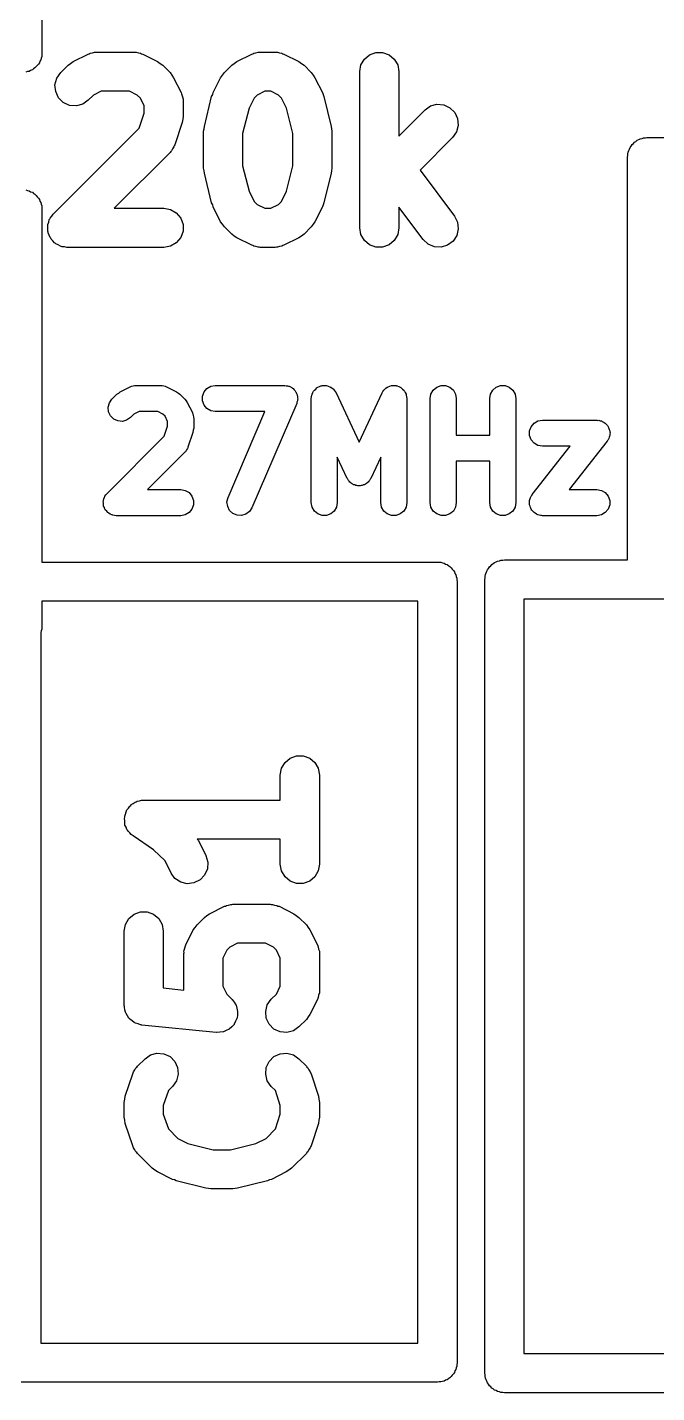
# Model space of a CAD drawing. Extents: x 10 to 287, y -200 to -10.
# Drawn here: x 185.92 to 188.34, y -65.74 to -60.5 of the extents above; entities that cross this region are included whole.
import ezdxf

# ---------------------------------------------------------------- set-up
doc = ezdxf.new("R2010")
doc.units = 0
doc.header["$MEASUREMENT"] = 0
doc.layers.add('BLACK', color=7, linetype='CONTINUOUS')

msp = doc.modelspace()

# ---------------------------------------------------------------- linework, layer by layer
at = {"layer": 'Black'}
for p, q in [((185.975, -57.4), (185.975, -60.6)), ((185.974, -60.613), (185.972, -60.6192)), ((185.975, -60.6), (185.974, -60.6065)), ((185.974, -60.6065), (185.974, -60.613)), ((186.095, -60.6329), (186.152, -60.6043)), ((186.152, -60.6043), (186.156, -60.6031)), ((186.156, -60.6031), (186.16, -60.601)), ((186.16, -60.601), (186.169, -60.5994)), ((186.169, -60.5994), (186.177, -60.5969)), ((186.177, -60.5969), (186.181, -60.5972)), ((186.181, -60.5972), (186.186, -60.5964)), ((186.186, -60.5964), (186.329, -60.5964)), ((186.329, -60.5964), (186.333, -60.5972)), ((186.333, -60.5972), (186.337, -60.5969)), ((186.337, -60.5969), (186.346, -60.5994)), ((186.346, -60.5994), (186.354, -60.601)), ((186.354, -60.601), (186.358, -60.6031)), ((186.358, -60.6031), (186.362, -60.6043)), ((186.362, -60.6043), (186.419, -60.6329)), ((186.724, -60.6329), (186.781, -60.6043)), ((186.781, -60.6043), (186.785, -60.6031)), ((186.785, -60.6031), (186.789, -60.601)), ((186.789, -60.601), (186.797, -60.5994)), ((186.797, -60.5994), (186.806, -60.5969)), ((186.806, -60.5969), (186.81, -60.5972)), ((186.81, -60.5972), (186.814, -60.5964)), ((186.814, -60.5964), (186.871, -60.5964)), ((186.871, -60.5964), (186.876, -60.5972)), ((186.876, -60.5972), (186.88, -60.5969)), ((186.88, -60.5969), (186.888, -60.5994)), ((186.888, -60.5994), (186.897, -60.601)), ((186.897, -60.601), (186.901, -60.6031)), ((186.901, -60.6031), (186.905, -60.6043)), ((186.905, -60.6043), (186.962, -60.6329)), ((187.214, -60.6232), (187.234, -60.6065)), ((187.234, -60.6065), (187.258, -60.5976)), ((187.258, -60.5976), (187.284, -60.5976)), ((187.284, -60.5976), (187.309, -60.6065)), ((187.309, -60.6065), (187.329, -60.6232)), ((185.938, -60.665), (185.931, -60.6672)), ((185.943, -60.6607), (185.938, -60.665)), ((185.948, -60.6575), (185.943, -60.6607)), ((185.952, -60.6524), (185.948, -60.6575)), ((185.957, -60.6482), (185.952, -60.6524)), ((185.961, -60.6425), (185.957, -60.6482)), ((185.965, -60.6375), (185.961, -60.6425)), ((185.967, -60.6313), (185.965, -60.6375)), ((185.97, -60.6257), (185.967, -60.6313)), ((185.972, -60.6192), (185.97, -60.6257)), ((186.047, -60.6755), (186.076, -60.647)), ((186.076, -60.647), (186.085, -60.6401)), ((186.085, -60.6401), (186.095, -60.6329)), ((186.419, -60.6329), (186.429, -60.6401)), ((186.429, -60.6401), (186.439, -60.647)), ((186.439, -60.647), (186.467, -60.6755)), ((186.676, -60.6755), (186.704, -60.647)), ((186.704, -60.647), (186.714, -60.6401)), ((186.714, -60.6401), (186.724, -60.6329)), ((186.962, -60.6329), (186.972, -60.6401)), ((186.972, -60.6401), (186.982, -60.647)), ((186.982, -60.647), (187.01, -60.6755)), ((187.196, -60.6714), (187.201, -60.6458)), ((187.201, -60.6458), (187.214, -60.6232)), ((187.329, -60.6232), (187.342, -60.6458)), ((187.342, -60.6458), (187.346, -60.6714)), ((185.919, -60.6716), (185.913, -60.6739)), ((185.926, -60.6705), (185.919, -60.6716)), ((185.931, -60.6672), (185.926, -60.6705)), ((186.025, -60.722), (186.032, -60.6969)), ((186.032, -60.6969), (186.047, -60.6755)), ((186.467, -60.6755), (186.474, -60.6854)), ((186.474, -60.6854), (186.481, -60.695)), ((186.481, -60.695), (186.51, -60.7522)), ((186.633, -60.7522), (186.661, -60.695)), ((186.661, -60.695), (186.669, -60.6854)), ((186.669, -60.6854), (186.676, -60.6755)), ((187.01, -60.6755), (187.017, -60.6854)), ((187.017, -60.6854), (187.024, -60.695)), ((187.024, -60.695), (187.053, -60.7522)), ((187.196, -61.2714), (187.196, -60.6714)), ((187.346, -60.6714), (187.346, -60.9189)), ((186.028, -60.748), (186.025, -60.722)), ((186.039, -60.7716), (186.028, -60.748)), ((186.057, -60.79), (186.039, -60.7716)), ((186.173, -60.7616), (186.153, -60.7816)), ((186.203, -60.7464), (186.173, -60.7616)), ((186.311, -60.7464), (186.203, -60.7464)), ((186.341, -60.7616), (186.311, -60.7464)), ((186.353, -60.773), (186.341, -60.7616)), ((186.51, -60.7522), (186.511, -60.7563)), ((186.511, -60.7563), (186.513, -60.7601)), ((186.513, -60.7601), (186.515, -60.7687)), ((186.515, -60.7687), (186.517, -60.7771)), ((186.599, -60.8818), (186.627, -60.7675)), ((186.627, -60.7675), (186.631, -60.76)), ((186.631, -60.76), (186.633, -60.7522)), ((186.802, -60.7616), (186.79, -60.773)), ((186.832, -60.7464), (186.802, -60.7616)), ((186.854, -60.7464), (186.832, -60.7464)), ((186.884, -60.7616), (186.854, -60.7464)), ((186.896, -60.773), (186.884, -60.7616)), ((187.053, -60.7522), (187.055, -60.76)), ((187.055, -60.76), (187.058, -60.7675)), ((187.058, -60.7675), (187.087, -60.8818)), ((186.081, -60.801), (186.057, -60.79)), ((186.107, -60.8033), (186.081, -60.801)), ((186.132, -60.7965), (186.107, -60.8033)), ((186.153, -60.7816), (186.132, -60.7965)), ((186.368, -60.8034), (186.353, -60.773)), ((186.368, -60.8307), (186.368, -60.8034)), ((186.517, -60.7771), (186.517, -60.7815)), ((186.517, -60.7815), (186.518, -60.7857)), ((186.518, -60.7857), (186.518, -60.8429)), ((186.771, -60.8119), (186.746, -60.9092)), ((186.79, -60.773), (186.771, -60.8119)), ((186.915, -60.8119), (186.896, -60.773)), ((186.939, -60.9092), (186.915, -60.8119)), ((187.346, -60.9189), (187.447, -60.8184)), ((187.447, -60.8184), (187.468, -60.8035)), ((187.468, -60.8035), (187.493, -60.7967)), ((187.493, -60.7967), (187.519, -60.799)), ((187.519, -60.799), (187.543, -60.81)), ((187.543, -60.81), (187.561, -60.8284)), ((186.349, -60.8881), (186.368, -60.8307)), ((186.514, -60.8666), (186.485, -60.9523)), ((186.516, -60.8547), (186.514, -60.8666)), ((186.518, -60.8429), (186.516, -60.8547)), ((187.561, -60.8284), (187.572, -60.852)), ((187.572, -60.852), (187.575, -60.878)), ((186.018, -61.2184), (186.349, -60.8881)), ((186.596, -60.9), (186.598, -60.891)), ((186.596, -61.0429), (186.596, -60.9)), ((186.598, -60.891), (186.599, -60.8818)), ((186.746, -60.9092), (186.746, -61.0336)), ((186.939, -61.0336), (186.939, -60.9092)), ((187.087, -60.8818), (187.088, -60.891)), ((187.088, -60.891), (187.089, -60.9)), ((187.089, -60.9), (187.089, -61.0429)), ((187.553, -60.9245), (187.428, -61.0499)), ((187.568, -60.9031), (187.553, -60.9245)), ((187.575, -60.878), (187.568, -60.9031)), ((188.274, -60.9295), (188.281, -60.9284)), ((188.281, -60.9284), (188.287, -60.9261)), ((188.287, -60.9261), (188.294, -60.9261)), ((188.294, -60.9261), (188.3, -60.925)), ((188.3, -60.925), (191.3, -60.925)), ((186.47, -60.9781), (186.467, -60.9816)), ((186.473, -60.9752), (186.47, -60.9781)), ((186.477, -60.9675), (186.473, -60.9752)), ((186.482, -60.9603), (186.477, -60.9675)), ((186.483, -60.9561), (186.482, -60.9603)), ((186.485, -60.9523), (186.483, -60.9561)), ((188.226, -60.987), (188.228, -60.9808)), ((188.228, -60.9808), (188.23, -60.9743)), ((188.23, -60.9743), (188.233, -60.9687)), ((188.233, -60.9687), (188.235, -60.9625)), ((188.235, -60.9625), (188.239, -60.9575)), ((188.239, -60.9575), (188.243, -60.9518)), ((188.243, -60.9518), (188.248, -60.9476)), ((188.248, -60.9476), (188.252, -60.9425)), ((188.252, -60.9425), (188.257, -60.9393)), ((188.257, -60.9393), (188.262, -60.935)), ((188.262, -60.935), (188.269, -60.9328)), ((188.269, -60.9328), (188.274, -60.9295)), ((186.467, -60.9816), (186.252, -61.1964)), ((186.746, -61.0336), (186.771, -61.131)), ((186.915, -61.131), (186.939, -61.0336)), ((188.225, -61), (188.226, -60.9935)), ((188.225, -62.5468), (188.225, -61)), ((188.226, -60.9935), (188.226, -60.987)), ((186.598, -61.0519), (186.596, -61.0429)), ((186.599, -61.061), (186.598, -61.0519)), ((186.627, -61.1753), (186.599, -61.061)), ((187.087, -61.061), (187.058, -61.1753)), ((187.088, -61.0519), (187.087, -61.061)), ((187.089, -61.0429), (187.088, -61.0519)), ((187.428, -61.0499), (187.56, -61.2264)), ((185.913, -61.1261), (185.919, -61.1284)), ((185.919, -61.1284), (185.926, -61.1295)), ((185.926, -61.1295), (185.931, -61.1328)), ((185.931, -61.1328), (185.938, -61.135)), ((185.938, -61.135), (185.943, -61.1393)), ((186.771, -61.131), (186.79, -61.1699)), ((186.896, -61.1699), (186.915, -61.131)), ((185.943, -61.1393), (185.948, -61.1425)), ((185.948, -61.1425), (185.952, -61.1476)), ((185.952, -61.1476), (185.957, -61.1518)), ((185.957, -61.1518), (185.961, -61.1575)), ((185.961, -61.1575), (185.965, -61.1625)), ((185.965, -61.1625), (185.967, -61.1687)), ((185.967, -61.1687), (185.97, -61.1743)), ((185.97, -61.1743), (185.972, -61.1808)), ((185.972, -61.1808), (185.974, -61.187)), ((185.974, -61.187), (185.974, -61.1935)), ((186.631, -61.1828), (186.627, -61.1753)), ((186.633, -61.1907), (186.631, -61.1828)), ((186.661, -61.2478), (186.633, -61.1907)), ((186.79, -61.1699), (186.802, -61.1812)), ((186.802, -61.1812), (186.832, -61.1964)), ((186.854, -61.1964), (186.884, -61.1812)), ((186.884, -61.1812), (186.896, -61.1699)), ((187.053, -61.1907), (187.024, -61.2478)), ((187.055, -61.1828), (187.053, -61.1907)), ((187.058, -61.1753), (187.055, -61.1828)), ((185.974, -61.1935), (185.975, -61.2)), ((185.975, -61.2), (185.975, -62.5548)), ((186.001, -61.2492), (186.003, -61.2397)), ((186.003, -61.2397), (186.005, -61.237)), ((186.005, -61.237), (186.006, -61.2339)), ((186.006, -61.2339), (186.013, -61.2264)), ((186.013, -61.2264), (186.018, -61.2184)), ((186.252, -61.1964), (186.443, -61.1964)), ((186.443, -61.1964), (186.469, -61.201)), ((186.469, -61.201), (186.491, -61.214)), ((186.491, -61.214), (186.508, -61.2339)), ((186.508, -61.2339), (186.517, -61.2584)), ((186.832, -61.1964), (186.854, -61.1964)), ((187.44, -61.3164), (187.346, -61.1917)), ((187.346, -61.1917), (187.346, -61.2714)), ((187.56, -61.2264), (187.572, -61.2497)), ((185.997, -61.2649), (185.998, -61.2617)), ((185.998, -61.2746), (185.997, -61.2649)), ((185.998, -61.2584), (186.001, -61.2492)), ((185.998, -61.2617), (185.998, -61.2584)), ((185.998, -61.2845), (185.998, -61.2746)), ((185.999, -61.2876), (185.998, -61.2845)), ((185.999, -61.2908), (185.999, -61.2876)), ((186.003, -61.2997), (185.999, -61.2908)), ((186.517, -61.2845), (186.508, -61.3089)), ((186.517, -61.2584), (186.517, -61.2845)), ((186.669, -61.2575), (186.661, -61.2478)), ((186.676, -61.2673), (186.669, -61.2575)), ((186.704, -61.2959), (186.676, -61.2673)), ((186.714, -61.3028), (186.704, -61.2959)), ((186.982, -61.2959), (186.972, -61.3028)), ((187.01, -61.2673), (186.982, -61.2959)), ((187.017, -61.2575), (187.01, -61.2673)), ((187.024, -61.2478), (187.017, -61.2575)), ((187.201, -61.2971), (187.196, -61.2714)), ((187.346, -61.2714), (187.342, -61.2971)), ((187.575, -61.2755), (187.569, -61.3009)), ((187.572, -61.2497), (187.575, -61.2755)), ((186.006, -61.3089), (186.003, -61.2997)), ((186.009, -61.3115), (186.006, -61.3089)), ((186.01, -61.3144), (186.009, -61.3115)), ((186.017, -61.3214), (186.01, -61.3144)), ((186.023, -61.3289), (186.017, -61.3214)), ((186.026, -61.3305), (186.023, -61.3289)), ((186.028, -61.3329), (186.026, -61.3305)), ((186.037, -61.337), (186.028, -61.3329)), ((186.046, -61.3419), (186.037, -61.337)), ((186.049, -61.3425), (186.046, -61.3419)), ((186.052, -61.3439), (186.049, -61.3425)), ((186.062, -61.3447), (186.052, -61.3439)), ((186.071, -61.3464), (186.062, -61.3447)), ((186.443, -61.3464), (186.071, -61.3464)), ((186.469, -61.3419), (186.443, -61.3464)), ((186.491, -61.3289), (186.469, -61.3419)), ((186.508, -61.3089), (186.491, -61.3289)), ((186.724, -61.3099), (186.714, -61.3028)), ((186.781, -61.3385), (186.724, -61.3099)), ((186.785, -61.3397), (186.781, -61.3385)), ((186.789, -61.3419), (186.785, -61.3397)), ((186.797, -61.3434), (186.789, -61.3419)), ((186.806, -61.3459), (186.797, -61.3434)), ((186.81, -61.3457), (186.806, -61.3459)), ((186.814, -61.3464), (186.81, -61.3457)), ((186.871, -61.3464), (186.814, -61.3464)), ((186.876, -61.3457), (186.871, -61.3464)), ((186.88, -61.3459), (186.876, -61.3457)), ((186.888, -61.3434), (186.88, -61.3459)), ((186.897, -61.3419), (186.888, -61.3434)), ((186.901, -61.3397), (186.897, -61.3419)), ((186.905, -61.3385), (186.901, -61.3397)), ((186.962, -61.3099), (186.905, -61.3385)), ((186.972, -61.3028), (186.962, -61.3099)), ((187.214, -61.3196), (187.201, -61.2971)), ((187.234, -61.3364), (187.214, -61.3196)), ((187.258, -61.3453), (187.234, -61.3364)), ((187.284, -61.3453), (187.258, -61.3453)), ((187.309, -61.3364), (187.284, -61.3453)), ((187.329, -61.3196), (187.309, -61.3364)), ((187.342, -61.2971), (187.329, -61.3196)), ((187.459, -61.3342), (187.44, -61.3164)), ((187.483, -61.3445), (187.459, -61.3342)), ((187.509, -61.3459), (187.483, -61.3445)), ((187.534, -61.3383), (187.509, -61.3459)), ((187.555, -61.3227), (187.534, -61.3383)), ((187.569, -61.3009), (187.555, -61.3227)), ((186.244, -61.9295), (186.263, -61.9104)), ((186.263, -61.9104), (186.27, -61.9058)), ((186.27, -61.9058), (186.276, -61.9011)), ((186.276, -61.9011), (186.314, -61.882)), ((186.314, -61.882), (186.317, -61.8812)), ((186.317, -61.8812), (186.319, -61.8798)), ((186.319, -61.8798), (186.325, -61.8787)), ((186.325, -61.8787), (186.331, -61.8771)), ((186.331, -61.8771), (186.334, -61.8773)), ((186.334, -61.8773), (186.336, -61.8768)), ((186.336, -61.8768), (186.432, -61.8768)), ((186.432, -61.8768), (186.434, -61.8773)), ((186.434, -61.8773), (186.437, -61.8771)), ((186.437, -61.8771), (186.443, -61.8787)), ((186.443, -61.8787), (186.449, -61.8798)), ((186.449, -61.8798), (186.451, -61.8812)), ((186.451, -61.8812), (186.454, -61.882)), ((186.454, -61.882), (186.492, -61.9011)), ((186.492, -61.9011), (186.499, -61.9059)), ((186.499, -61.9059), (186.505, -61.9104)), ((186.505, -61.9104), (186.524, -61.9295)), ((186.592, -61.9181), (186.598, -61.9018)), ((186.592, -61.9354), (186.592, -61.9181)), ((186.598, -61.9018), (186.609, -61.8884)), ((186.609, -61.8884), (186.624, -61.8798)), ((186.624, -61.8798), (186.641, -61.8768)), ((186.641, -61.8768), (186.908, -61.8768)), ((186.908, -61.8768), (186.913, -61.8778)), ((186.913, -61.8778), (186.919, -61.8781)), ((186.919, -61.8781), (186.922, -61.8792)), ((186.922, -61.8792), (186.925, -61.8798)), ((186.925, -61.8798), (186.93, -61.8826)), ((186.93, -61.8826), (186.935, -61.8849)), ((186.935, -61.8849), (186.937, -61.887)), ((186.937, -61.887), (186.94, -61.8884)), ((186.94, -61.8884), (186.944, -61.8929)), ((186.944, -61.8929), (186.948, -61.8968)), ((186.948, -61.8968), (186.949, -61.8995)), ((186.949, -61.8995), (186.951, -61.9018)), ((186.951, -61.9018), (186.953, -61.9072)), ((186.953, -61.9072), (186.956, -61.9123)), ((186.956, -61.9123), (186.956, -61.9153)), ((186.956, -61.9153), (186.957, -61.9181)), ((186.957, -61.9181), (186.957, -61.9238)), ((186.957, -61.9238), (186.958, -61.9295)), ((187.01, -61.9268), (187.011, -61.9203)), ((187.011, -61.9203), (187.012, -61.9138)), ((187.012, -61.9138), (187.013, -61.9118)), ((187.013, -61.9097), (187.016, -61.904)), ((187.013, -61.9118), (187.013, -61.9097)), ((187.016, -61.904), (187.019, -61.8981)), ((187.019, -61.8981), (187.021, -61.8965)), ((187.021, -61.8965), (187.022, -61.8946)), ((187.022, -61.8946), (187.027, -61.8904)), ((187.027, -61.8904), (187.031, -61.8858)), ((187.031, -61.8858), (187.033, -61.8849)), ((187.033, -61.8849), (187.035, -61.8835)), ((187.035, -61.8835), (187.041, -61.8812)), ((187.041, -61.8812), (187.047, -61.8785)), ((187.047, -61.8785), (187.049, -61.8783)), ((187.049, -61.8783), (187.052, -61.8775)), ((187.052, -61.8775), (187.058, -61.8775)), ((187.058, -61.8775), (187.065, -61.8769)), ((187.065, -61.8769), (187.067, -61.8775)), ((187.067, -61.8775), (187.069, -61.8775)), ((187.069, -61.8775), (187.075, -61.8797)), ((187.075, -61.8797), (187.081, -61.8814)), ((187.081, -61.8814), (187.083, -61.8827)), ((187.083, -61.8827), (187.085, -61.8835)), ((187.085, -61.8835), (187.09, -61.8876)), ((187.09, -61.8876), (187.096, -61.8914)), ((187.096, -61.8914), (187.097, -61.8932)), ((187.097, -61.8932), (187.098, -61.8946)), ((187.098, -61.8946), (187.102, -61.9003)), ((187.102, -61.9003), (187.105, -61.9056)), ((187.105, -61.9056), (187.194, -62.0942)), ((187.194, -62.0942), (187.282, -61.9056)), ((187.282, -61.9056), (187.285, -61.9003)), ((187.285, -61.9003), (187.289, -61.8946)), ((187.289, -61.8946), (187.29, -61.8932)), ((187.29, -61.8932), (187.292, -61.8914)), ((187.292, -61.8914), (187.297, -61.8876)), ((187.297, -61.8876), (187.302, -61.8835)), ((187.302, -61.8835), (187.304, -61.8827)), ((187.304, -61.8827), (187.306, -61.8814)), ((187.306, -61.8814), (187.312, -61.8797)), ((187.312, -61.8797), (187.318, -61.8775)), ((187.318, -61.8775), (187.32, -61.8775)), ((187.32, -61.8775), (187.323, -61.8769)), ((187.323, -61.8769), (187.329, -61.8775)), ((187.329, -61.8775), (187.336, -61.8775)), ((187.336, -61.8775), (187.338, -61.8783)), ((187.338, -61.8783), (187.34, -61.8785)), ((187.34, -61.8785), (187.346, -61.8812)), ((187.346, -61.8812), (187.352, -61.8835)), ((187.352, -61.8835), (187.354, -61.8849)), ((187.354, -61.8849), (187.356, -61.8858)), ((187.356, -61.8858), (187.36, -61.8904)), ((187.36, -61.8904), (187.365, -61.8946)), ((187.365, -61.8946), (187.366, -61.8965)), ((187.366, -61.8965), (187.368, -61.8981)), ((187.368, -61.8981), (187.371, -61.904)), ((187.371, -61.904), (187.374, -61.9097)), ((187.374, -61.9097), (187.374, -61.9118)), ((187.374, -61.9118), (187.375, -61.9138)), ((187.375, -61.9138), (187.376, -61.9203)), ((187.376, -61.9203), (187.377, -61.9268)), ((187.467, -61.9268), (187.47, -61.9097)), ((187.47, -61.9097), (187.479, -61.8946)), ((187.479, -61.8946), (187.492, -61.8835)), ((187.492, -61.8835), (187.509, -61.8775)), ((187.509, -61.8775), (187.526, -61.8775)), ((187.526, -61.8775), (187.542, -61.8835)), ((187.542, -61.8835), (187.556, -61.8946)), ((187.556, -61.8946), (187.564, -61.9097)), ((187.564, -61.9097), (187.567, -61.9268)), ((187.696, -61.9268), (187.699, -61.9097)), ((187.699, -61.9097), (187.708, -61.8946)), ((187.708, -61.8946), (187.721, -61.8835)), ((187.721, -61.8835), (187.737, -61.8775)), ((187.737, -61.8775), (187.755, -61.8775)), ((187.755, -61.8775), (187.771, -61.8835)), ((187.771, -61.8835), (187.784, -61.8946)), ((187.784, -61.8946), (187.793, -61.9097)), ((187.793, -61.9097), (187.796, -61.9268)), ((186.229, -61.9605), (186.234, -61.9437)), ((186.231, -61.9778), (186.229, -61.9605)), ((186.234, -61.9437), (186.244, -61.9295)), ((186.348, -61.9768), (186.328, -61.9869)), ((186.42, -61.9768), (186.348, -61.9768)), ((186.44, -61.9869), (186.42, -61.9768)), ((186.524, -61.9295), (186.529, -61.9361)), ((186.529, -61.9361), (186.533, -61.9425)), ((186.533, -61.9425), (186.553, -61.9806)), ((186.598, -61.9518), (186.592, -61.9354)), ((186.609, -61.9651), (186.598, -61.9518)), ((186.624, -61.9737), (186.609, -61.9651)), ((186.641, -61.9768), (186.624, -61.9737)), ((186.832, -61.9768), (186.641, -61.9768)), ((186.69, -62.3071), (186.832, -61.9768)), ((186.954, -61.9464), (186.782, -62.3464)), ((186.955, -61.9408), (186.954, -61.9464)), ((186.957, -61.9354), (186.955, -61.9408)), ((186.958, -61.9295), (186.957, -61.9324)), ((186.957, -61.9324), (186.957, -61.9354)), ((187.01, -62.3268), (187.01, -61.9268)), ((187.377, -61.9268), (187.377, -62.3268)), ((187.467, -62.3268), (187.467, -61.9268)), ((187.567, -61.9268), (187.567, -62.0672)), ((187.696, -62.0672), (187.696, -61.9268)), ((187.796, -61.9268), (187.796, -62.3268)), ((186.238, -61.9935), (186.231, -61.9778)), ((186.251, -62.0058), (186.238, -61.9935)), ((186.266, -62.0131), (186.251, -62.0058)), ((186.284, -62.0147), (186.266, -62.0131)), ((186.3, -62.0102), (186.284, -62.0147)), ((186.315, -62.0002), (186.3, -62.0102)), ((186.328, -61.9869), (186.315, -62.0002)), ((186.448, -61.9945), (186.44, -61.9869)), ((186.458, -62.0147), (186.448, -61.9945)), ((186.458, -62.0329), (186.458, -62.0147)), ((186.553, -61.9806), (186.553, -61.9833)), ((186.553, -61.9833), (186.555, -61.9858)), ((186.555, -61.9858), (186.556, -61.9916)), ((186.556, -61.9916), (186.557, -61.9972)), ((186.557, -61.9972), (186.557, -62.0001)), ((186.557, -62.0001), (186.558, -62.0029)), ((186.558, -62.0029), (186.558, -62.041)), ((187.855, -62.0351), (187.866, -62.0218)), ((187.866, -62.0218), (187.881, -62.0131)), ((187.881, -62.0131), (187.898, -62.0101)), ((187.898, -62.0101), (188.108, -62.0101)), ((188.108, -62.0101), (188.111, -62.0107)), ((188.111, -62.0107), (188.115, -62.0106)), ((188.115, -62.0106), (188.12, -62.0122)), ((188.12, -62.0122), (188.125, -62.0131)), ((188.125, -62.0131), (188.128, -62.0149)), ((188.128, -62.0149), (188.131, -62.016)), ((188.131, -62.016), (188.135, -62.0192)), ((188.135, -62.0192), (188.14, -62.0218)), ((188.14, -62.0218), (188.142, -62.0245)), ((188.142, -62.0245), (188.145, -62.0267)), ((188.145, -62.0267), (188.148, -62.0311)), ((186.225, -62.2914), (186.445, -62.0712)), ((186.445, -62.0712), (186.458, -62.0329)), ((186.555, -62.0568), (186.536, -62.114)), ((186.556, -62.0489), (186.555, -62.0568)), ((186.558, -62.041), (186.556, -62.0489)), ((187.567, -62.0672), (187.696, -62.0672)), ((187.849, -62.0514), (187.855, -62.0351)), ((187.849, -62.0688), (187.849, -62.0514)), ((187.855, -62.0851), (187.849, -62.0688)), ((188.148, -62.0311), (188.151, -62.0351)), ((188.151, -62.0351), (188.152, -62.0384)), ((188.153, -62.0802), (188.151, -62.0851)), ((188.152, -62.0384), (188.154, -62.0415)), ((188.155, -62.0757), (188.153, -62.0802)), ((188.154, -62.0415), (188.155, -62.0465)), ((188.155, -62.0465), (188.157, -62.0514)), ((188.156, -62.0721), (188.155, -62.0757)), ((188.157, -62.0688), (188.156, -62.0721)), ((188.157, -62.0514), (188.157, -62.055)), ((188.157, -62.055), (188.158, -62.0585)), ((188.158, -62.0585), (188.157, -62.0636)), ((188.157, -62.0636), (188.157, -62.0688)), ((186.524, -62.1335), (186.381, -62.2768)), ((186.526, -62.1312), (186.524, -62.1335)), ((186.528, -62.1293), (186.526, -62.1312)), ((186.531, -62.1241), (186.528, -62.1293)), ((186.534, -62.1193), (186.531, -62.1241)), ((186.535, -62.1165), (186.534, -62.1193)), ((186.536, -62.114), (186.535, -62.1165)), ((187.866, -62.0984), (187.855, -62.0851)), ((187.859, -62.2959), (188.005, -62.1101)), ((187.881, -62.1071), (187.866, -62.0984)), ((187.898, -62.1101), (187.881, -62.1071)), ((188.005, -62.1101), (187.898, -62.1101)), ((188.147, -62.091), (188.001, -62.2768)), ((188.149, -62.0878), (188.147, -62.091)), ((188.151, -62.0851), (188.149, -62.0878)), ((187.148, -62.2336), (187.11, -62.1521)), ((187.11, -62.1521), (187.11, -62.3268)), ((187.277, -62.1521), (187.239, -62.2336)), ((187.277, -62.3268), (187.277, -62.1521)), ((187.696, -62.1672), (187.567, -62.1672)), ((187.567, -62.1672), (187.567, -62.3268)), ((187.696, -62.3268), (187.696, -62.1672)), ((187.151, -62.2372), (187.148, -62.2336)), ((187.153, -62.2411), (187.151, -62.2372)), ((187.236, -62.2372), (187.234, -62.2411)), ((187.239, -62.2336), (187.236, -62.2372)), ((186.221, -62.2967), (186.225, -62.2914)), ((186.381, -62.2768), (186.508, -62.2768)), ((186.508, -62.2768), (186.525, -62.2798)), ((186.525, -62.2798), (186.54, -62.2884)), ((186.54, -62.2884), (186.551, -62.3018)), ((187.156, -62.2442), (187.153, -62.2411)), ((187.158, -62.2478), (187.156, -62.2442)), ((187.162, -62.2503), (187.158, -62.2478)), ((187.165, -62.2534), (187.162, -62.2503)), ((187.169, -62.2553), (187.165, -62.2534)), ((187.172, -62.2578), (187.169, -62.2553)), ((187.177, -62.2589), (187.172, -62.2578)), ((187.181, -62.2608), (187.177, -62.2589)), ((187.185, -62.2611), (187.181, -62.2608)), ((187.189, -62.2623), (187.185, -62.2611)), ((187.194, -62.2619), (187.189, -62.2623)), ((187.198, -62.2623), (187.194, -62.2619)), ((187.202, -62.2611), (187.198, -62.2623)), ((187.206, -62.2608), (187.202, -62.2611)), ((187.21, -62.2589), (187.206, -62.2608)), ((187.215, -62.2578), (187.21, -62.2589)), ((187.218, -62.2553), (187.215, -62.2578)), ((187.222, -62.2534), (187.218, -62.2553)), ((187.225, -62.2503), (187.222, -62.2534)), ((187.229, -62.2478), (187.225, -62.2503)), ((187.231, -62.2442), (187.229, -62.2478)), ((187.234, -62.2411), (187.231, -62.2442)), ((188.001, -62.2768), (188.108, -62.2768)), ((188.108, -62.2768), (188.125, -62.2798)), ((188.125, -62.2798), (188.14, -62.2884)), ((188.14, -62.2884), (188.151, -62.3018)), ((186.21, -62.3224), (186.211, -62.3203)), ((186.211, -62.3289), (186.21, -62.3224)), ((186.211, -62.3181), (186.213, -62.3119)), ((186.211, -62.3203), (186.211, -62.3181)), ((186.211, -62.3354), (186.211, -62.3289)), ((186.212, -62.3375), (186.211, -62.3354)), ((186.212, -62.3397), (186.212, -62.3375)), ((186.215, -62.3456), (186.212, -62.3397)), ((186.213, -62.3119), (186.215, -62.3056)), ((186.215, -62.3056), (186.216, -62.3038)), ((186.216, -62.3038), (186.217, -62.3018)), ((186.217, -62.3018), (186.221, -62.2967)), ((186.551, -62.3018), (186.557, -62.3181)), ((186.557, -62.3354), (186.551, -62.3518)), ((186.557, -62.3181), (186.557, -62.3354)), ((186.686, -62.324), (186.69, -62.3071)), ((186.689, -62.3412), (186.686, -62.324)), ((186.696, -62.3567), (186.689, -62.3412)), ((187.013, -62.3439), (187.01, -62.3268)), ((187.022, -62.3589), (187.013, -62.3439)), ((187.107, -62.3439), (187.098, -62.3589)), ((187.11, -62.3268), (187.107, -62.3439)), ((187.28, -62.3439), (187.277, -62.3268)), ((187.289, -62.3589), (187.28, -62.3439)), ((187.374, -62.3439), (187.365, -62.3589)), ((187.377, -62.3268), (187.374, -62.3439)), ((187.47, -62.3439), (187.467, -62.3268)), ((187.479, -62.3589), (187.47, -62.3439)), ((187.564, -62.3439), (187.556, -62.3589)), ((187.567, -62.3268), (187.564, -62.3439)), ((187.699, -62.3439), (187.696, -62.3268)), ((187.708, -62.3589), (187.699, -62.3439)), ((187.793, -62.3439), (187.784, -62.3589)), ((187.796, -62.3268), (187.793, -62.3439)), ((187.848, -62.3284), (187.849, -62.3232)), ((187.849, -62.3319), (187.848, -62.3284)), ((187.849, -62.3181), (187.85, -62.3147)), ((187.849, -62.3232), (187.849, -62.3181)), ((187.849, -62.3354), (187.849, -62.3319)), ((187.851, -62.3403), (187.849, -62.3354)), ((187.85, -62.3147), (187.851, -62.3112)), ((187.851, -62.3112), (187.853, -62.3066)), ((187.852, -62.3454), (187.851, -62.3403)), ((187.853, -62.3066), (187.855, -62.3018)), ((187.855, -62.3018), (187.857, -62.299)), ((187.857, -62.299), (187.859, -62.2959)), ((188.151, -62.3018), (188.157, -62.3181)), ((188.157, -62.3354), (188.151, -62.3518)), ((188.157, -62.3181), (188.157, -62.3354)), ((186.217, -62.3518), (186.215, -62.3456)), ((186.218, -62.3534), (186.217, -62.3518)), ((186.219, -62.3554), (186.218, -62.3534)), ((186.224, -62.36), (186.219, -62.3554)), ((186.228, -62.3651), (186.224, -62.36)), ((186.23, -62.3662), (186.228, -62.3651)), ((186.232, -62.3677), (186.23, -62.3662)), ((186.237, -62.3705), (186.232, -62.3677)), ((186.243, -62.3737), (186.237, -62.3705)), ((186.245, -62.3741), (186.243, -62.3737)), ((186.247, -62.375), (186.245, -62.3741)), ((186.254, -62.3756), (186.247, -62.375)), ((186.26, -62.3768), (186.254, -62.3756)), ((186.508, -62.3768), (186.26, -62.3768)), ((186.525, -62.3737), (186.508, -62.3768)), ((186.54, -62.3651), (186.525, -62.3737)), ((186.551, -62.3518), (186.54, -62.3651)), ((186.709, -62.3686), (186.696, -62.3567)), ((186.725, -62.3754), (186.709, -62.3686)), ((186.742, -62.3764), (186.725, -62.3754)), ((186.759, -62.3714), (186.742, -62.3764)), ((186.773, -62.361), (186.759, -62.3714)), ((186.782, -62.3464), (186.773, -62.361)), ((187.035, -62.3701), (187.022, -62.3589)), ((187.052, -62.376), (187.035, -62.3701)), ((187.069, -62.376), (187.052, -62.376)), ((187.085, -62.3701), (187.069, -62.376)), ((187.098, -62.3589), (187.085, -62.3701)), ((187.302, -62.3701), (187.289, -62.3589)), ((187.318, -62.376), (187.302, -62.3701)), ((187.336, -62.376), (187.318, -62.376)), ((187.352, -62.3701), (187.336, -62.376)), ((187.365, -62.3589), (187.352, -62.3701)), ((187.492, -62.3701), (187.479, -62.3589)), ((187.509, -62.376), (187.492, -62.3701)), ((187.526, -62.376), (187.509, -62.376)), ((187.542, -62.3701), (187.526, -62.376)), ((187.556, -62.3589), (187.542, -62.3701)), ((187.721, -62.3701), (187.708, -62.3589)), ((187.737, -62.376), (187.721, -62.3701)), ((187.755, -62.376), (187.737, -62.376)), ((187.771, -62.3701), (187.755, -62.376)), ((187.784, -62.3589), (187.771, -62.3701)), ((187.854, -62.3484), (187.852, -62.3454)), ((187.855, -62.3518), (187.854, -62.3484)), ((187.858, -62.3557), (187.855, -62.3518)), ((187.861, -62.3601), (187.858, -62.3557)), ((187.864, -62.3623), (187.861, -62.3601)), ((187.866, -62.3651), (187.864, -62.3623)), ((187.871, -62.3676), (187.866, -62.3651)), ((187.875, -62.3708), (187.871, -62.3676)), ((187.878, -62.3719), (187.875, -62.3708)), ((187.881, -62.3737), (187.878, -62.3719)), ((187.886, -62.3746), (187.881, -62.3737)), ((187.891, -62.3762), (187.886, -62.3746)), ((187.895, -62.3761), (187.891, -62.3762)), ((187.898, -62.3768), (187.895, -62.3761)), ((188.108, -62.3768), (187.898, -62.3768)), ((188.125, -62.3737), (188.108, -62.3768)), ((188.14, -62.3651), (188.125, -62.3737)), ((188.151, -62.3518), (188.14, -62.3651)), ((187.721, -62.5546), (187.726, -62.5513)), ((187.726, -62.5513), (187.733, -62.5502)), ((187.733, -62.5502), (187.739, -62.5479)), ((187.739, -62.5479), (187.746, -62.5479)), ((187.746, -62.5479), (187.752, -62.5468)), ((187.752, -62.5468), (188.225, -62.5468)), ((185.975, -62.5548), (187.495, -62.5548)), ((187.495, -62.5548), (187.501, -62.5559)), ((187.501, -62.5559), (187.508, -62.5559)), ((187.508, -62.5559), (187.514, -62.5582)), ((187.514, -62.5582), (187.521, -62.5593)), ((187.521, -62.5593), (187.526, -62.5626)), ((187.526, -62.5626), (187.532, -62.5648)), ((187.532, -62.5648), (187.538, -62.5691)), ((187.538, -62.5691), (187.543, -62.5723)), ((187.543, -62.5723), (187.547, -62.5774)), ((187.547, -62.5774), (187.552, -62.5816)), ((187.552, -62.5816), (187.556, -62.5873)), ((187.556, -62.5873), (187.56, -62.5923)), ((187.56, -62.5923), (187.562, -62.5985)), ((187.562, -62.5985), (187.565, -62.6041)), ((187.565, -62.6041), (187.567, -62.6106)), ((187.678, -62.6088), (187.68, -62.6026)), ((187.68, -62.6026), (187.682, -62.5961)), ((187.682, -62.5961), (187.685, -62.5905)), ((187.685, -62.5905), (187.687, -62.5843)), ((187.687, -62.5843), (187.691, -62.5793)), ((187.691, -62.5793), (187.695, -62.5736)), ((187.695, -62.5736), (187.7, -62.5694)), ((187.7, -62.5694), (187.704, -62.5643)), ((187.704, -62.5643), (187.709, -62.5611)), ((187.709, -62.5611), (187.714, -62.5568)), ((187.714, -62.5568), (187.721, -62.5546)), ((187.567, -62.6106), (187.569, -62.6168)), ((187.569, -62.6168), (187.569, -62.6233)), ((187.569, -62.6233), (187.57, -62.6298)), ((187.57, -62.6298), (187.57, -65.6298)), ((187.677, -62.6218), (187.678, -62.6153)), ((187.677, -65.6698), (187.677, -62.6218)), ((187.678, -62.6153), (187.678, -62.6088)), ((187.42, -62.7048), (185.975, -62.7048)), ((185.975, -62.7048), (185.975, -62.8)), ((187.42, -65.5548), (187.42, -62.7048)), ((187.827, -62.6968), (187.827, -65.5948)), ((191.741, -62.6968), (187.827, -62.6968)), ((185.974, -62.813), (185.972, -62.8192)), ((185.975, -62.8), (185.974, -62.8065)), ((185.974, -62.8065), (185.974, -62.813)), ((185.972, -62.8192), (185.97, -62.8257)), ((185.97, -62.8257), (185.97, -62.8265)), ((185.97, -62.8265), (185.97, -65.5548)), ((186.896, -63.347), (186.909, -63.3244)), ((186.909, -63.3244), (186.929, -63.3077)), ((186.929, -63.3077), (186.953, -63.2988)), ((186.953, -63.2988), (186.979, -63.2988)), ((186.979, -63.2988), (187.004, -63.3077)), ((187.004, -63.3077), (187.024, -63.3244)), ((187.024, -63.3244), (187.037, -63.347)), ((186.891, -63.3727), (186.896, -63.347)), ((186.891, -63.4691), (186.891, -63.3727)), ((187.037, -63.347), (187.041, -63.3727)), ((187.041, -63.3727), (187.041, -63.7155)), ((186.307, -63.4997), (186.312, -63.4923)), ((186.312, -63.4923), (186.316, -63.4898)), ((186.316, -63.4898), (186.318, -63.4866)), ((186.318, -63.4866), (186.326, -63.4822)), ((186.326, -63.4822), (186.333, -63.4769)), ((186.333, -63.4769), (186.337, -63.4757)), ((186.337, -63.4757), (186.341, -63.4736)), ((186.341, -63.4736), (186.35, -63.4721)), ((186.35, -63.4721), (186.358, -63.4695)), ((186.358, -63.4695), (186.362, -63.4698)), ((186.362, -63.4698), (186.366, -63.4691)), ((186.366, -63.4691), (186.891, -63.4691)), ((186.292, -63.5393), (186.293, -63.5352)), ((186.293, -63.5482), (186.292, -63.5393)), ((186.293, -63.5311), (186.296, -63.5226)), ((186.293, -63.5352), (186.293, -63.5311)), ((186.293, -63.5571), (186.293, -63.5482)), ((186.296, -63.5226), (186.298, -63.514)), ((186.298, -63.514), (186.3, -63.5105)), ((186.3, -63.5105), (186.301, -63.5066)), ((186.301, -63.5066), (186.307, -63.4997)), ((186.294, -63.561), (186.293, -63.5571)), ((186.294, -63.5651), (186.294, -63.561)), ((186.298, -63.5732), (186.294, -63.5651)), ((186.301, -63.5816), (186.298, -63.5732)), ((186.304, -63.5848), (186.301, -63.5816)), ((186.306, -63.5885), (186.304, -63.5848)), ((186.312, -63.5947), (186.306, -63.5885)), ((186.318, -63.6015), (186.312, -63.5947)), ((186.322, -63.6036), (186.318, -63.6015)), ((186.325, -63.6065), (186.322, -63.6036)), ((186.404, -63.6595), (186.325, -63.6065)), ((186.891, -63.6191), (186.572, -63.6191)), ((186.572, -63.6191), (186.576, -63.6248)), ((186.576, -63.6248), (186.605, -63.682)), ((186.891, -63.7155), (186.891, -63.6191)), ((186.448, -63.7028), (186.404, -63.6595)), ((186.471, -63.7491), (186.448, -63.7028)), ((186.605, -63.682), (186.612, -63.7069)), ((186.612, -63.7069), (186.611, -63.7329)), ((186.486, -63.77), (186.471, -63.7491)), ((186.6, -63.7568), (186.583, -63.7758)), ((186.611, -63.7329), (186.6, -63.7568)), ((186.896, -63.7412), (186.891, -63.7155)), ((186.909, -63.7637), (186.896, -63.7412)), ((187.037, -63.7412), (187.024, -63.7637)), ((187.041, -63.7155), (187.037, -63.7412)), ((186.508, -63.7843), (186.486, -63.77)), ((186.533, -63.7904), (186.508, -63.7843)), ((186.559, -63.7874), (186.533, -63.7904)), ((186.583, -63.7758), (186.559, -63.7874)), ((186.929, -63.7805), (186.909, -63.7637)), ((186.953, -63.7894), (186.929, -63.7805)), ((186.979, -63.7894), (186.953, -63.7894)), ((187.004, -63.7805), (186.979, -63.7894)), ((187.024, -63.7637), (187.004, -63.7805)), ((186.309, -63.9244), (186.329, -63.9077)), ((186.329, -63.9077), (186.353, -63.8988)), ((186.353, -63.8988), (186.379, -63.8988)), ((186.379, -63.8988), (186.404, -63.9077)), ((186.404, -63.9077), (186.424, -63.9244)), ((186.599, -63.9196), (186.609, -63.9127)), ((186.609, -63.9127), (186.619, -63.9056)), ((186.619, -63.9056), (186.676, -63.877)), ((186.676, -63.877), (186.68, -63.8758)), ((186.68, -63.8758), (186.684, -63.8736)), ((186.684, -63.8736), (186.692, -63.8721)), ((186.692, -63.8721), (186.701, -63.8696)), ((186.701, -63.8696), (186.705, -63.8698)), ((186.705, -63.8698), (186.709, -63.8691)), ((186.709, -63.8691), (186.852, -63.8691)), ((186.852, -63.8691), (186.856, -63.8698)), ((186.856, -63.8698), (186.861, -63.8696)), ((186.861, -63.8696), (186.869, -63.8721)), ((186.869, -63.8721), (186.878, -63.8736)), ((186.878, -63.8736), (186.882, -63.8758)), ((186.882, -63.8758), (186.886, -63.877)), ((186.886, -63.877), (186.943, -63.9056)), ((186.943, -63.9056), (186.952, -63.9127)), ((186.952, -63.9127), (186.962, -63.9196)), ((186.291, -63.9727), (186.296, -63.947)), ((186.296, -63.947), (186.309, -63.9244)), ((186.424, -63.9244), (186.437, -63.947)), ((186.437, -63.947), (186.441, -63.9727)), ((186.528, -64.0248), (186.556, -63.9677)), ((186.556, -63.9677), (186.564, -63.958)), ((186.564, -63.958), (186.571, -63.9482)), ((186.571, -63.9482), (186.599, -63.9196)), ((186.962, -63.9196), (186.991, -63.9482)), ((186.991, -63.9482), (186.998, -63.958)), ((186.998, -63.958), (187.005, -63.9677)), ((187.005, -63.9677), (187.034, -64.0248)), ((186.291, -64.2584), (186.291, -63.9727)), ((186.441, -63.9727), (186.441, -64.1905)), ((186.727, -64.0191), (186.697, -64.0343)), ((186.834, -64.0191), (186.727, -64.0191)), ((186.865, -64.0343), (186.834, -64.0191)), ((186.52, -64.0498), (186.523, -64.0414)), ((186.521, -64.0541), (186.52, -64.0498)), ((186.52, -64.0584), (186.521, -64.0541)), ((186.52, -64.1984), (186.52, -64.0584)), ((186.523, -64.0414), (186.525, -64.0327)), ((186.525, -64.0327), (186.527, -64.029)), ((186.527, -64.029), (186.528, -64.0248)), ((186.685, -64.0457), (186.67, -64.0761)), ((186.697, -64.0343), (186.685, -64.0457)), ((186.876, -64.0457), (186.865, -64.0343)), ((186.891, -64.0761), (186.876, -64.0457)), ((187.034, -64.0248), (187.035, -64.029)), ((187.035, -64.029), (187.037, -64.0327)), ((187.037, -64.0327), (187.038, -64.0414)), ((187.038, -64.0414), (187.041, -64.0498)), ((187.041, -64.0498), (187.041, -64.0541)), ((187.041, -64.0541), (187.041, -64.0584)), ((187.041, -64.0584), (187.041, -64.2012)), ((186.67, -64.0761), (186.67, -64.1835)), ((186.891, -64.1835), (186.891, -64.0761)), ((186.441, -64.1905), (186.52, -64.1984)), ((186.67, -64.1835), (186.685, -64.2139)), ((186.685, -64.2139), (186.705, -64.2339)), ((186.856, -64.2339), (186.876, -64.2139)), ((186.876, -64.2139), (186.891, -64.1835)), ((187.035, -64.2306), (187.034, -64.2348)), ((187.037, -64.2269), (187.035, -64.2306)), ((187.038, -64.2182), (187.037, -64.2269)), ((187.041, -64.2098), (187.038, -64.2182)), ((187.041, -64.2012), (187.041, -64.2055)), ((187.041, -64.2055), (187.041, -64.2098)), ((186.292, -64.2612), (186.291, -64.2584)), ((186.292, -64.264), (186.292, -64.2612)), ((186.294, -64.2739), (186.292, -64.264)), ((186.296, -64.284), (186.294, -64.2739)), ((186.297, -64.2865), (186.296, -64.284)), ((186.705, -64.2339), (186.705, -64.2343)), ((186.705, -64.2343), (186.706, -64.2346)), ((186.706, -64.2346), (186.713, -64.2449)), ((186.713, -64.2449), (186.72, -64.2552)), ((186.72, -64.2552), (186.72, -64.2557)), ((186.72, -64.2557), (186.721, -64.2561)), ((186.721, -64.2561), (186.724, -64.2683)), ((186.724, -64.2683), (186.727, -64.2804)), ((186.727, -64.2813), (186.726, -64.2939)), ((186.727, -64.2804), (186.727, -64.2809)), ((186.727, -64.2809), (186.727, -64.2813)), ((186.835, -64.2804), (186.841, -64.2552)), ((186.837, -64.3064), (186.835, -64.2804)), ((186.841, -64.2552), (186.856, -64.2339)), ((187.034, -64.2348), (187.005, -64.2919)), ((186.298, -64.2892), (186.297, -64.2865)), ((186.304, -64.2977), (186.298, -64.2892)), ((186.309, -64.3066), (186.304, -64.2977)), ((186.311, -64.3084), (186.309, -64.3066)), ((186.313, -64.3107), (186.311, -64.3084)), ((186.321, -64.3167), (186.313, -64.3107)), ((186.329, -64.3233), (186.321, -64.3167)), ((186.332, -64.3243), (186.329, -64.3233)), ((186.334, -64.3259), (186.332, -64.3243)), ((186.344, -64.3287), (186.334, -64.3259)), ((186.353, -64.3322), (186.344, -64.3287)), ((186.356, -64.3322), (186.353, -64.3322)), ((186.359, -64.333), (186.356, -64.3322)), ((186.645, -64.3616), (186.359, -64.333)), ((186.713, -64.3307), (186.704, -64.3395)), ((186.714, -64.33), (186.713, -64.3303)), ((186.713, -64.3303), (186.713, -64.3307)), ((186.719, -64.3186), (186.714, -64.33)), ((186.724, -64.3073), (186.719, -64.3186)), ((186.725, -64.3064), (186.724, -64.3068)), ((186.724, -64.3068), (186.724, -64.3073)), ((186.726, -64.2939), (186.725, -64.3064)), ((186.848, -64.33), (186.837, -64.3064)), ((186.866, -64.3484), (186.848, -64.33)), ((186.991, -64.3114), (186.962, -64.34)), ((186.998, -64.3016), (186.991, -64.3114)), ((187.005, -64.2919), (186.998, -64.3016)), ((186.646, -64.3617), (186.645, -64.3615)), ((186.645, -64.3615), (186.645, -64.3616)), ((186.658, -64.3606), (186.646, -64.3617)), ((186.671, -64.3596), (186.658, -64.3606)), ((186.672, -64.3594), (186.671, -64.3594)), ((186.671, -64.3594), (186.671, -64.3596)), ((186.683, -64.3541), (186.672, -64.3594)), ((186.694, -64.3489), (186.683, -64.3541)), ((186.695, -64.3486), (186.694, -64.3489)), ((186.704, -64.3395), (186.695, -64.3484)), ((186.695, -64.3484), (186.695, -64.3486)), ((186.89, -64.3594), (186.866, -64.3484)), ((186.916, -64.3617), (186.89, -64.3594)), ((186.941, -64.3549), (186.916, -64.3617)), ((186.962, -64.34), (186.941, -64.3549)), ((186.392, -64.4475), (186.417, -64.4408)), ((186.417, -64.4408), (186.443, -64.4431)), ((186.89, -64.4431), (186.916, -64.4408)), ((186.916, -64.4408), (186.941, -64.4475)), ((186.336, -64.4975), (186.339, -64.4946)), ((186.339, -64.4946), (186.342, -64.4911)), ((186.342, -64.4911), (186.371, -64.4625)), ((186.371, -64.4625), (186.392, -64.4475)), ((186.443, -64.4431), (186.467, -64.4541)), ((186.467, -64.4541), (186.485, -64.4725)), ((186.485, -64.4725), (186.496, -64.4961)), ((186.837, -64.4961), (186.848, -64.4725)), ((186.848, -64.4725), (186.866, -64.4541)), ((186.866, -64.4541), (186.89, -64.4431)), ((186.941, -64.4475), (186.962, -64.4625)), ((186.962, -64.4625), (186.991, -64.4911)), ((186.991, -64.4911), (186.993, -64.4946)), ((186.993, -64.4946), (186.997, -64.4975)), ((186.295, -64.6061), (186.324, -64.5204)), ((186.324, -64.5204), (186.326, -64.5166)), ((186.326, -64.5166), (186.327, -64.5124)), ((186.327, -64.5124), (186.332, -64.5052)), ((186.332, -64.5052), (186.336, -64.4975)), ((186.498, -64.5221), (186.492, -64.5472)), ((186.496, -64.4961), (186.498, -64.5221)), ((186.835, -64.5221), (186.837, -64.4961)), ((186.841, -64.5472), (186.835, -64.5221)), ((186.997, -64.4975), (187.001, -64.5052)), ((187.001, -64.5052), (187.006, -64.5124)), ((187.006, -64.5124), (187.007, -64.5166)), ((187.007, -64.5166), (187.009, -64.5204)), ((187.009, -64.5204), (187.038, -64.6061)), ((186.461, -64.5846), (186.441, -64.642)), ((186.477, -64.5685), (186.461, -64.5846)), ((186.492, -64.5472), (186.477, -64.5685)), ((186.856, -64.5685), (186.841, -64.5472)), ((186.872, -64.5846), (186.856, -64.5685)), ((186.891, -64.642), (186.872, -64.5846)), ((186.291, -64.6298), (186.294, -64.618)), ((186.291, -64.6869), (186.291, -64.6298)), ((186.294, -64.618), (186.295, -64.6061)), ((186.441, -64.642), (186.441, -64.6748)), ((186.891, -64.6748), (186.891, -64.642)), ((187.038, -64.6061), (187.039, -64.618)), ((187.039, -64.618), (187.041, -64.6298)), ((187.041, -64.6298), (187.041, -64.6869)), ((186.294, -64.6988), (186.291, -64.6869)), ((186.295, -64.7107), (186.294, -64.6988)), ((186.441, -64.6748), (186.461, -64.7321)), ((186.872, -64.7321), (186.891, -64.6748)), ((187.039, -64.6988), (187.038, -64.7107)), ((187.041, -64.6869), (187.039, -64.6988)), ((186.324, -64.7964), (186.295, -64.7107)), ((186.461, -64.7321), (186.497, -64.7682)), ((186.836, -64.7682), (186.872, -64.7321)), ((187.038, -64.7107), (187.009, -64.7964)), ((186.326, -64.8002), (186.324, -64.7964)), ((186.327, -64.8044), (186.326, -64.8002)), ((186.332, -64.8116), (186.327, -64.8044)), ((186.497, -64.7682), (186.535, -64.7876)), ((186.535, -64.7876), (186.633, -64.8119)), ((186.7, -64.8119), (186.797, -64.7876)), ((186.797, -64.7876), (186.836, -64.7682)), ((187.006, -64.8044), (187.001, -64.8115)), ((187.007, -64.8002), (187.006, -64.8044)), ((187.009, -64.7964), (187.007, -64.8002)), ((186.336, -64.8193), (186.332, -64.8116)), ((186.339, -64.8221), (186.336, -64.8193)), ((186.342, -64.8257), (186.339, -64.8221)), ((186.399, -64.8828), (186.342, -64.8257)), ((186.633, -64.8119), (186.7, -64.8119)), ((186.991, -64.8257), (186.934, -64.8828)), ((186.993, -64.8221), (186.991, -64.8257)), ((186.997, -64.8193), (186.993, -64.8221)), ((187.001, -64.8115), (186.997, -64.8193)), ((186.409, -64.8897), (186.399, -64.8828)), ((186.419, -64.8969), (186.409, -64.8897)), ((186.476, -64.9255), (186.419, -64.8969)), ((186.914, -64.8969), (186.857, -64.9255)), ((186.924, -64.8897), (186.914, -64.8969)), ((186.934, -64.8828), (186.924, -64.8897)), ((186.484, -64.9278), (186.476, -64.9255)), ((186.491, -64.9311), (186.484, -64.9278)), ((186.605, -64.9597), (186.491, -64.9311)), ((186.615, -64.9603), (186.605, -64.9597)), ((186.624, -64.9619), (186.615, -64.9603)), ((186.709, -64.9619), (186.624, -64.9619)), ((186.718, -64.9603), (186.709, -64.9619)), ((186.727, -64.9597), (186.718, -64.9603)), ((186.842, -64.9311), (186.727, -64.9597)), ((186.849, -64.9278), (186.842, -64.9311)), ((186.857, -64.9255), (186.849, -64.9278)), ((185.97, -65.5548), (187.42, -65.5548)), ((187.827, -65.5948), (191.741, -65.5948)), ((187.569, -65.6428), (187.567, -65.649)), ((187.57, -65.6298), (187.569, -65.6363)), ((187.569, -65.6363), (187.569, -65.6428)), ((187.521, -65.7003), (187.514, -65.7014)), ((187.526, -65.697), (187.521, -65.7003)), ((187.532, -65.6948), (187.526, -65.697)), ((187.538, -65.6905), (187.532, -65.6948)), ((187.543, -65.6873), (187.538, -65.6905)), ((187.547, -65.6822), (187.543, -65.6873)), ((187.552, -65.678), (187.547, -65.6822)), ((187.556, -65.6723), (187.552, -65.678)), ((187.56, -65.6673), (187.556, -65.6723)), ((187.562, -65.6611), (187.56, -65.6673)), ((187.565, -65.6555), (187.562, -65.6611)), ((187.567, -65.649), (187.565, -65.6555)), ((187.678, -65.6763), (187.677, -65.6698)), ((187.678, -65.6828), (187.678, -65.6763)), ((187.68, -65.689), (187.678, -65.6828)), ((187.682, -65.6955), (187.68, -65.689)), ((187.685, -65.7011), (187.682, -65.6955)), ((187.495, -65.7048), (185.895, -65.7048)), ((187.501, -65.7037), (187.495, -65.7048)), ((187.508, -65.7037), (187.501, -65.7037)), ((187.514, -65.7014), (187.508, -65.7037)), ((187.687, -65.7073), (187.685, -65.7011)), ((187.691, -65.7123), (187.687, -65.7073)), ((187.695, -65.718), (187.691, -65.7123)), ((187.7, -65.7222), (187.695, -65.718)), ((187.704, -65.7273), (187.7, -65.7222)), ((187.709, -65.7305), (187.704, -65.7273)), ((187.714, -65.7348), (187.709, -65.7305)), ((187.721, -65.737), (187.714, -65.7348)), ((187.726, -65.7403), (187.721, -65.737)), ((187.733, -65.7414), (187.726, -65.7403)), ((187.739, -65.7437), (187.733, -65.7414)), ((187.746, -65.7437), (187.739, -65.7437)), ((187.752, -65.7448), (187.746, -65.7437)), ((191.816, -65.7448), (187.752, -65.7448))]:
    msp.add_line(p, q, dxfattribs=at)

doc.saveas('drawing.dxf')
